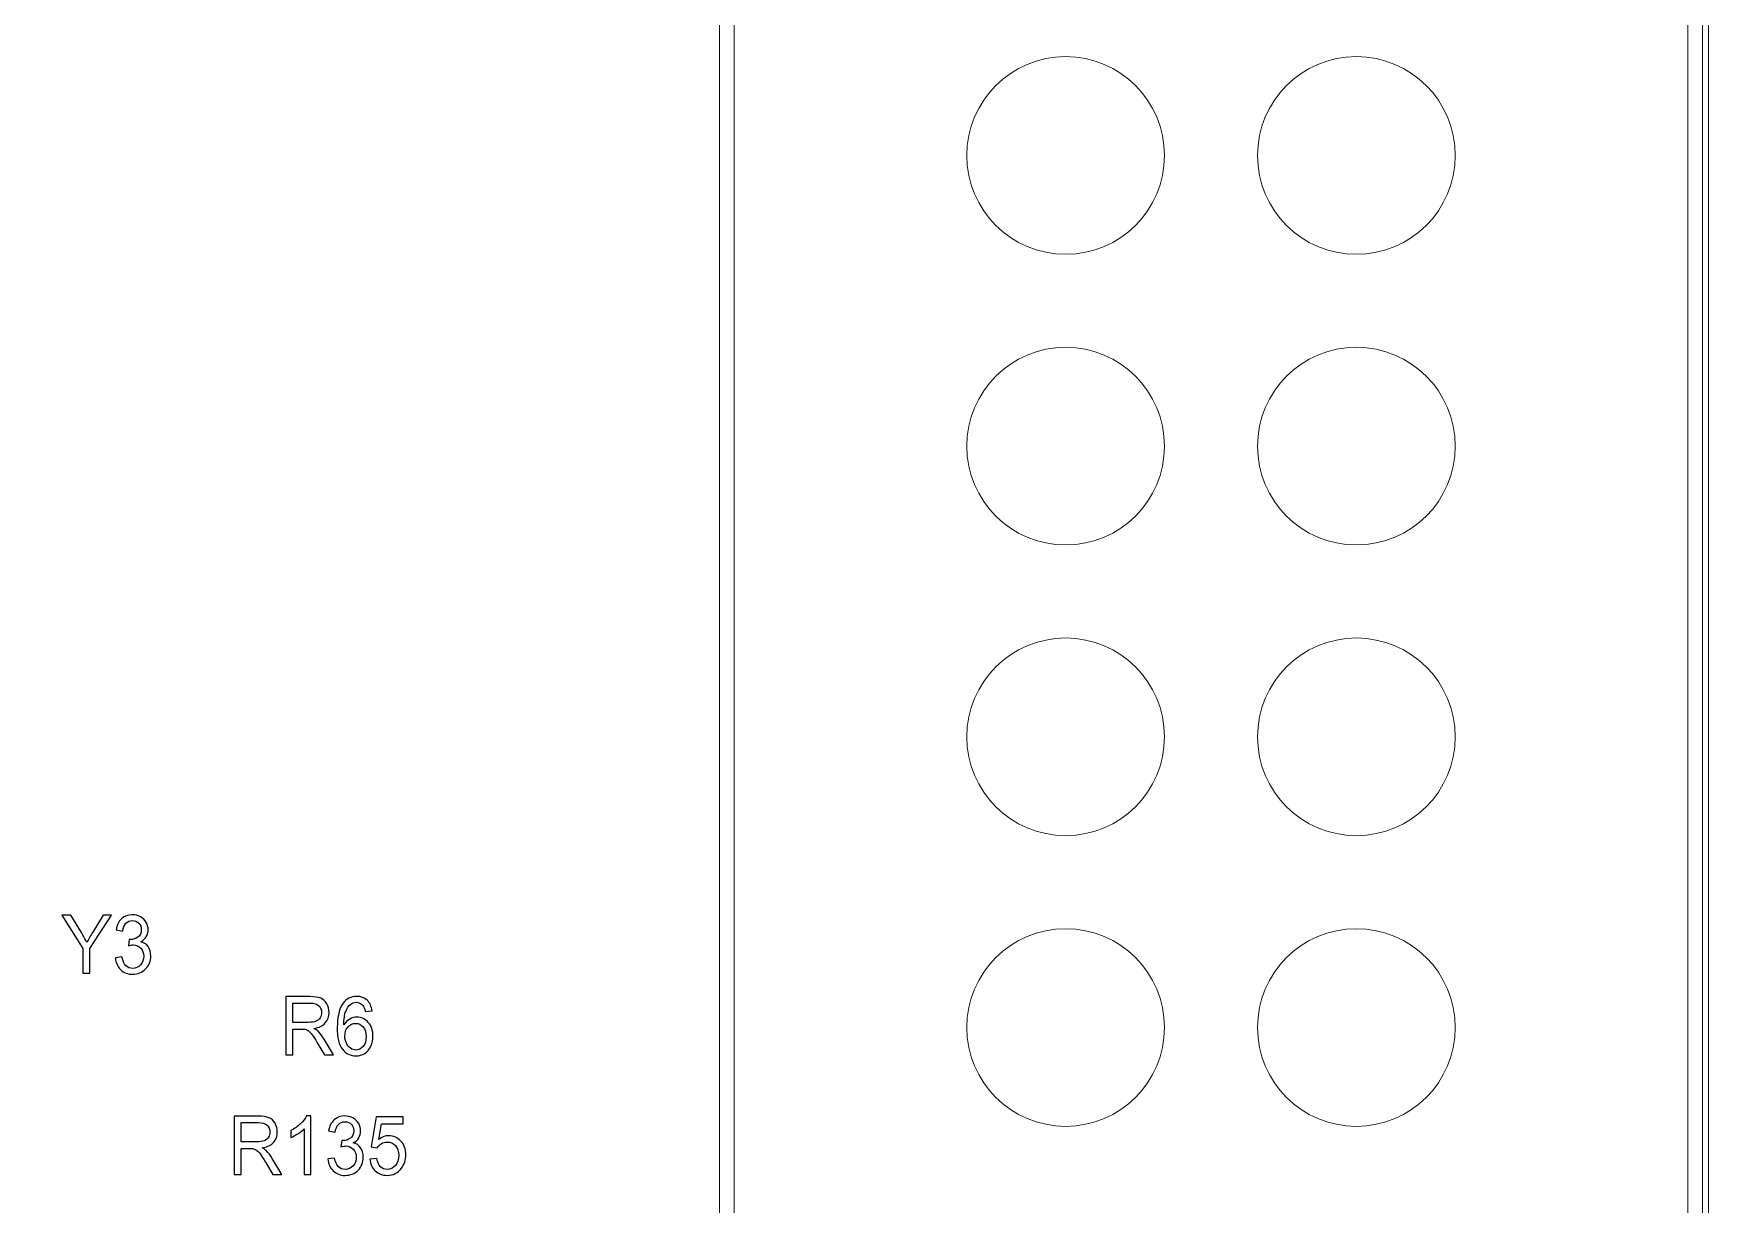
# Model space of a CAD drawing. Header units: millimetres. Extents: x -86 to 67, y -55 to 52.
# Drawn here: x 52.21 to 66.84, y -23.28 to -13.05 of the extents above; entities that cross this region are included whole.
import ezdxf

# ---------------------------------------------------------------- set-up
doc = ezdxf.new("R2010")
doc.units = ezdxf.units.MM
doc.header["$MEASUREMENT"] = 0
for name, color, linetype in [('BG_OUTLINE', 7, 'Continuous'), ('PG_SILKSCREEN_TOP', 7, 'Continuous'), ('PIN_TOP', 7, 'Continuous'), ('RD_SILKSCREEN_TOP', 7, 'Continuous')]:
    doc.layers.add(name, color=color, linetype=linetype)

msp = doc.modelspace()

# ---------------------------------------------------------------- linework, layer by layer
at = {"layer": 'BG_OUTLINE', "color": 3, "lineweight": 9}
msp.add_open_spline([(-60.0926, 34.7331), (-60.0926, 34.7331), (63.7724, 34.7331), (63.7724, 34.7331), (63.7724, 34.7331), (64.585, 34.7336), (65.3646, 34.4113), (65.9396, 33.837), (65.9396, 33.837), (66.5146, 33.2627), (66.8379, 32.4797), (66.8384, 31.667), (66.8384, 31.667), (66.8384, 31.667), (66.8412, -52.28), (66.8412, -52.28), (66.8412, -52.28), (66.8412, -52.28), (66.8384, -52.1933), (66.8384, -52.1933), (66.8384, -52.1933), (66.8389, -53.006), (66.5166, -53.7856), (65.9424, -54.3606), (65.9424, -54.3606), (65.3681, -54.9356), (64.585, -55.2589), (63.7724, -55.2594), (63.7724, -55.2594), (63.7724, -55.2594), (-60.1869, -55.2594), (-60.1869, -55.2594), (-60.1869, -55.2594), (-60.1869, -55.2594), (-60.0853, -55.2518), (-60.0853, -55.2518), (-60.0853, -55.2518), (-60.8979, -55.2523), (-61.6775, -54.9299), (-62.2525, -54.3557), (-62.2525, -54.3557), (-62.8275, -53.7814), (-63.1508, -52.9984), (-63.1513, -52.1857), (-63.1513, -52.1857), (-63.1513, -52.1857), (-63.1587, 31.667), (-63.1587, 31.667), (-63.1587, 31.667), (-63.1592, 32.4797), (-62.8369, 33.2593), (-62.2626, 33.8343), (-62.2626, 33.8343), (-61.6883, 34.4093), (-60.9053, 34.7326), (-60.0926, 34.7331)], degree=3, knots=[0, 0, 0, 0, 0.0714286, 0.0714286, 0.0714286, 0.0714286, 0.1428571, 0.1428571, 0.1428571, 0.1428571, 0.2142857, 0.2142857, 0.2142857, 0.2142857, 0.2857143, 0.2857143, 0.2857143, 0.2857143, 0.3571429, 0.3571429, 0.3571429, 0.3571429, 0.4285714, 0.4285714, 0.4285714, 0.4285714, 0.5, 0.5, 0.5, 0.5, 0.5714286, 0.5714286, 0.5714286, 0.5714286, 0.6428571, 0.6428571, 0.6428571, 0.6428571, 0.7142857, 0.7142857, 0.7142857, 0.7142857, 0.7857143, 0.7857143, 0.7857143, 0.7857143, 0.8571429, 0.8571429, 0.8571429, 0.8571429, 0.9285714, 0.9285714, 0.9285714, 0.9285714, 1, 1, 1, 1], dxfattribs=at)
at = {"layer": 'PG_SILKSCREEN_TOP', "color": 6, "lineweight": 9}
for points in [[(66.6616, 18.9985), (66.6616, 18.9985), (66.7886, 18.9985), (66.7886, 18.9985), (66.7886, 18.9985), (66.7886, 18.9985), (66.7886, -39.6013), (66.7886, -39.6013), (66.7886, -39.6013), (66.7886, -39.6013), (66.6616, -39.6013), (66.6616, -39.6013), (66.6616, -39.6013), (66.6616, -39.6013), (66.6616, 18.9985), (66.6616, 18.9985)], [(58.3284, -39.6013), (58.3284, -39.6013), (58.2014, -39.6013), (58.2014, -39.6013), (58.2014, -39.6013), (58.2014, -39.6013), (58.2014, -12.6013), (58.2014, -12.6013), (58.2014, -12.6013), (58.2014, -12.6013), (58.3284, -12.6013), (58.3284, -12.6013), (58.3284, -12.6013), (58.3284, -12.6013), (58.3284, -39.6013), (58.3284, -39.6013)]]:
    msp.add_open_spline(points, degree=3, knots=[0, 0, 0, 0, 0.25, 0.25, 0.25, 0.25, 0.5, 0.5, 0.5, 0.5, 0.75, 0.75, 0.75, 0.75, 1, 1, 1, 1], dxfattribs=at)
at = {"layer": 'PIN_TOP', "lineweight": 9}
for points in [[(62.0886, -14.1114), (62.0886, -13.6344), (61.702, -13.2478), (61.225, -13.2478), (61.225, -13.2478), (60.7481, -13.2478), (60.3614, -13.6344), (60.3614, -14.1114), (60.3614, -14.1114), (60.3614, -14.5883), (60.7481, -14.975), (61.225, -14.975), (61.225, -14.975), (61.702, -14.975), (62.0886, -14.5883), (62.0886, -14.1114)], [(64.6286, -14.1114), (64.6286, -13.6344), (64.242, -13.2478), (63.765, -13.2478), (63.765, -13.2478), (63.2881, -13.2478), (62.9014, -13.6344), (62.9014, -14.1114), (62.9014, -14.1114), (62.9014, -14.5883), (63.2881, -14.975), (63.765, -14.975), (63.765, -14.975), (64.242, -14.975), (64.6286, -14.5883), (64.6286, -14.1114)], [(62.0886, -16.6514), (62.0886, -16.1744), (61.702, -15.7878), (61.225, -15.7878), (61.225, -15.7878), (60.7481, -15.7878), (60.3614, -16.1744), (60.3614, -16.6514), (60.3614, -16.6514), (60.3614, -17.1283), (60.7481, -17.515), (61.225, -17.515), (61.225, -17.515), (61.702, -17.515), (62.0886, -17.1283), (62.0886, -16.6514)], [(64.6286, -16.6514), (64.6286, -16.1744), (64.242, -15.7878), (63.765, -15.7878), (63.765, -15.7878), (63.2881, -15.7878), (62.9014, -16.1744), (62.9014, -16.6514), (62.9014, -16.6514), (62.9014, -17.1283), (63.2881, -17.515), (63.765, -17.515), (63.765, -17.515), (64.242, -17.515), (64.6286, -17.1283), (64.6286, -16.6514)], [(62.0886, -19.1914), (62.0886, -18.7144), (61.702, -18.3278), (61.225, -18.3278), (61.225, -18.3278), (60.7481, -18.3278), (60.3614, -18.7144), (60.3614, -19.1914), (60.3614, -19.1914), (60.3614, -19.6683), (60.7481, -20.055), (61.225, -20.055), (61.225, -20.055), (61.702, -20.055), (62.0886, -19.6683), (62.0886, -19.1914)], [(64.6286, -19.1914), (64.6286, -18.7144), (64.242, -18.3278), (63.765, -18.3278), (63.765, -18.3278), (63.2881, -18.3278), (62.9014, -18.7144), (62.9014, -19.1914), (62.9014, -19.1914), (62.9014, -19.6683), (63.2881, -20.055), (63.765, -20.055), (63.765, -20.055), (64.242, -20.055), (64.6286, -19.6683), (64.6286, -19.1914)], [(62.0886, -21.7314), (62.0886, -21.2544), (61.702, -20.8678), (61.225, -20.8678), (61.225, -20.8678), (60.7481, -20.8678), (60.3614, -21.2544), (60.3614, -21.7314), (60.3614, -21.7314), (60.3614, -22.2083), (60.7481, -22.595), (61.225, -22.595), (61.225, -22.595), (61.702, -22.595), (62.0886, -22.2083), (62.0886, -21.7314)], [(64.6286, -21.7314), (64.6286, -21.2544), (64.242, -20.8678), (63.765, -20.8678), (63.765, -20.8678), (63.2881, -20.8678), (62.9014, -21.2544), (62.9014, -21.7314), (62.9014, -21.7314), (62.9014, -22.2083), (63.2881, -22.595), (63.765, -22.595), (63.765, -22.595), (64.242, -22.595), (64.6286, -22.2083), (64.6286, -21.7314)]]:
    msp.add_open_spline(points, degree=3, knots=[0, 0, 0, 0, 0.25, 0.25, 0.25, 0.25, 0.5, 0.5, 0.5, 0.5, 0.75, 0.75, 0.75, 0.75, 1, 1, 1, 1], dxfattribs=at)
at = {"layer": 'RD_SILKSCREEN_TOP', "color": 8}
for points, knots in [([(52.6386, -21.2574), (52.6386, -21.2574), (52.6386, -21.0418), (52.6386, -21.0418), (52.6386, -21.0418), (52.6386, -21.0418), (52.4564, -20.7483), (52.4564, -20.7483), (52.4564, -20.7483), (52.4564, -20.7483), (52.5325, -20.7483), (52.5325, -20.7483), (52.5325, -20.7483), (52.5325, -20.7483), (52.6257, -20.9018), (52.6257, -20.9018), (52.6257, -20.9018), (52.6429, -20.9305), (52.6589, -20.9592), (52.6737, -20.988), (52.6737, -20.988), (52.6879, -20.9613), (52.7051, -20.9313), (52.7254, -20.898), (52.7254, -20.898), (52.7254, -20.898), (52.8169, -20.7483), (52.8169, -20.7483), (52.8169, -20.7483), (52.8169, -20.7483), (52.8898, -20.7483), (52.8898, -20.7483), (52.8898, -20.7483), (52.8898, -20.7483), (52.7011, -21.0418), (52.7011, -21.0418), (52.7011, -21.0418), (52.7011, -21.0418), (52.7011, -21.2574), (52.7011, -21.2574), (52.7011, -21.2574), (52.7011, -21.2574), (52.6386, -21.2574), (52.6386, -21.2574)], [0, 0, 0, 0, 0.0909091, 0.0909091, 0.0909091, 0.0909091, 0.1818182, 0.1818182, 0.1818182, 0.1818182, 0.2727273, 0.2727273, 0.2727273, 0.2727273, 0.3636364, 0.3636364, 0.3636364, 0.3636364, 0.4545455, 0.4545455, 0.4545455, 0.4545455, 0.5454545, 0.5454545, 0.5454545, 0.5454545, 0.6363636, 0.6363636, 0.6363636, 0.6363636, 0.7272727, 0.7272727, 0.7272727, 0.7272727, 0.8181818, 0.8181818, 0.8181818, 0.8181818, 0.9090909, 0.9090909, 0.9090909, 0.9090909, 1, 1, 1, 1]), ([(52.9228, -21.123), (52.9228, -21.123), (52.9807, -21.1147), (52.9807, -21.1147), (52.9807, -21.1147), (52.9875, -21.1501), (52.9988, -21.1756), (53.0148, -21.1913), (53.0148, -21.1913), (53.0308, -21.2069), (53.0503, -21.2147), (53.0733, -21.2147), (53.0733, -21.2147), (53.1006, -21.2147), (53.1237, -21.2045), (53.1426, -21.1841), (53.1426, -21.1841), (53.1612, -21.1638), (53.1707, -21.1385), (53.1707, -21.1084), (53.1707, -21.1084), (53.1707, -21.0797), (53.1621, -21.056), (53.1446, -21.0374), (53.1446, -21.0374), (53.1271, -21.0188), (53.105, -21.0094), (53.0781, -21.0094), (53.0781, -21.0094), (53.0672, -21.0094), (53.0535, -21.0118), (53.0372, -21.0164), (53.0372, -21.0164), (53.0372, -21.0164), (53.0437, -20.9615), (53.0437, -20.9615), (53.0437, -20.9615), (53.0476, -20.962), (53.0506, -20.9623), (53.053, -20.9623), (53.053, -20.9623), (53.0777, -20.9623), (53.0999, -20.9553), (53.1197, -20.9414), (53.1197, -20.9414), (53.1396, -20.9275), (53.1494, -20.9061), (53.1494, -20.8771), (53.1494, -20.8771), (53.1494, -20.8543), (53.1422, -20.8352), (53.1278, -20.8202), (53.1278, -20.8202), (53.1134, -20.8052), (53.0947, -20.7976), (53.072, -20.7976), (53.072, -20.7976), (53.0494, -20.7976), (53.0306, -20.8053), (53.0156, -20.8205), (53.0156, -20.8205), (53.0006, -20.8358), (52.9908, -20.8588), (52.9866, -20.8894), (52.9866, -20.8894), (52.9866, -20.8894), (52.9286, -20.8782), (52.9286, -20.8782), (52.9286, -20.8782), (52.9356, -20.8363), (52.9518, -20.8038), (52.9769, -20.7808), (52.9769, -20.7808), (53.0021, -20.7578), (53.0334, -20.7462), (53.0708, -20.7462), (53.0708, -20.7462), (53.0965, -20.7462), (53.1203, -20.7522), (53.142, -20.7641), (53.142, -20.7641), (53.1636, -20.776), (53.1803, -20.7923), (53.1919, -20.8129), (53.1919, -20.8129), (53.2033, -20.8335), (53.2091, -20.8553), (53.2091, -20.8786), (53.2091, -20.8786), (53.2091, -20.9005), (53.2037, -20.9205), (53.1926, -20.9387), (53.1926, -20.9387), (53.1816, -20.9567), (53.1654, -20.971), (53.1439, -20.9817), (53.1439, -20.9817), (53.1719, -20.9886), (53.1936, -21.003), (53.2091, -21.025), (53.2091, -21.025), (53.2245, -21.0468), (53.2323, -21.0741), (53.2323, -21.107), (53.2323, -21.107), (53.2323, -21.1514), (53.2173, -21.1891), (53.1871, -21.2201), (53.1871, -21.2201), (53.157, -21.251), (53.119, -21.2664), (53.073, -21.2664), (53.073, -21.2664), (53.0315, -21.2664), (52.997, -21.2531), (52.9697, -21.2265), (52.9697, -21.2265), (52.9423, -21.1999), (52.9266, -21.1654), (52.9228, -21.123)], [0, 0, 0, 0, 0.0333333, 0.0333333, 0.0333333, 0.0333333, 0.0666667, 0.0666667, 0.0666667, 0.0666667, 0.1, 0.1, 0.1, 0.1, 0.1333333, 0.1333333, 0.1333333, 0.1333333, 0.1666667, 0.1666667, 0.1666667, 0.1666667, 0.2, 0.2, 0.2, 0.2, 0.2333333, 0.2333333, 0.2333333, 0.2333333, 0.2666667, 0.2666667, 0.2666667, 0.2666667, 0.3, 0.3, 0.3, 0.3, 0.3333333, 0.3333333, 0.3333333, 0.3333333, 0.3666667, 0.3666667, 0.3666667, 0.3666667, 0.4, 0.4, 0.4, 0.4, 0.4333333, 0.4333333, 0.4333333, 0.4333333, 0.4666667, 0.4666667, 0.4666667, 0.4666667, 0.5, 0.5, 0.5, 0.5, 0.5333333, 0.5333333, 0.5333333, 0.5333333, 0.5666667, 0.5666667, 0.5666667, 0.5666667, 0.6, 0.6, 0.6, 0.6, 0.6333333, 0.6333333, 0.6333333, 0.6333333, 0.6666667, 0.6666667, 0.6666667, 0.6666667, 0.7, 0.7, 0.7, 0.7, 0.7333333, 0.7333333, 0.7333333, 0.7333333, 0.7666667, 0.7666667, 0.7666667, 0.7666667, 0.8, 0.8, 0.8, 0.8, 0.8333333, 0.8333333, 0.8333333, 0.8333333, 0.8666667, 0.8666667, 0.8666667, 0.8666667, 0.9, 0.9, 0.9, 0.9, 0.9333333, 0.9333333, 0.9333333, 0.9333333, 0.9666667, 0.9666667, 0.9666667, 0.9666667, 1, 1, 1, 1]), ([(54.4114, -21.9709), (54.4114, -21.9709), (54.4114, -21.4618), (54.4114, -21.4618), (54.4114, -21.4618), (54.4114, -21.4618), (54.621, -21.4618), (54.621, -21.4618), (54.621, -21.4618), (54.6631, -21.4618), (54.6952, -21.4664), (54.7171, -21.4755), (54.7171, -21.4755), (54.739, -21.4847), (54.7565, -21.5008), (54.7697, -21.5239), (54.7697, -21.5239), (54.7828, -21.5471), (54.7893, -21.5727), (54.7893, -21.6007), (54.7893, -21.6007), (54.7893, -21.6369), (54.7786, -21.6672), (54.7567, -21.692), (54.7567, -21.692), (54.735, -21.7168), (54.7015, -21.7325), (54.6561, -21.7393), (54.6561, -21.7393), (54.6727, -21.7478), (54.6853, -21.7562), (54.6939, -21.7647), (54.6939, -21.7647), (54.7122, -21.7827), (54.7294, -21.8053), (54.7459, -21.8323), (54.7459, -21.8323), (54.7459, -21.8323), (54.8281, -21.9709), (54.8281, -21.9709), (54.8281, -21.9709), (54.8281, -21.9709), (54.7493, -21.9709), (54.7493, -21.9709), (54.7493, -21.9709), (54.7493, -21.9709), (54.6868, -21.8649), (54.6868, -21.8649), (54.6868, -21.8649), (54.6685, -21.8345), (54.6535, -21.811), (54.6416, -21.7949), (54.6416, -21.7949), (54.6298, -21.7786), (54.6192, -21.7673), (54.6099, -21.7609), (54.6099, -21.7609), (54.6006, -21.7543), (54.5911, -21.7498), (54.5814, -21.7472), (54.5814, -21.7472), (54.5743, -21.7457), (54.5627, -21.7449), (54.5465, -21.7449), (54.5465, -21.7449), (54.5465, -21.7449), (54.474, -21.7449), (54.474, -21.7449), (54.474, -21.7449), (54.474, -21.7449), (54.474, -21.9709), (54.474, -21.9709), (54.474, -21.9709), (54.474, -21.9709), (54.4114, -21.9709), (54.4114, -21.9709)], [0, 0, 0, 0, 0.0526316, 0.0526316, 0.0526316, 0.0526316, 0.1052632, 0.1052632, 0.1052632, 0.1052632, 0.1578947, 0.1578947, 0.1578947, 0.1578947, 0.2105263, 0.2105263, 0.2105263, 0.2105263, 0.2631579, 0.2631579, 0.2631579, 0.2631579, 0.3157895, 0.3157895, 0.3157895, 0.3157895, 0.3684211, 0.3684211, 0.3684211, 0.3684211, 0.4210526, 0.4210526, 0.4210526, 0.4210526, 0.4736842, 0.4736842, 0.4736842, 0.4736842, 0.5263158, 0.5263158, 0.5263158, 0.5263158, 0.5789474, 0.5789474, 0.5789474, 0.5789474, 0.6315789, 0.6315789, 0.6315789, 0.6315789, 0.6842105, 0.6842105, 0.6842105, 0.6842105, 0.7368421, 0.7368421, 0.7368421, 0.7368421, 0.7894737, 0.7894737, 0.7894737, 0.7894737, 0.8421053, 0.8421053, 0.8421053, 0.8421053, 0.8947368, 0.8947368, 0.8947368, 0.8947368, 0.9473684, 0.9473684, 0.9473684, 0.9473684, 1, 1, 1, 1]), ([(55.1649, -21.5865), (55.1649, -21.5865), (55.1073, -21.5914), (55.1073, -21.5914), (55.1073, -21.5914), (55.1021, -21.5668), (55.0948, -21.5489), (55.0853, -21.5379), (55.0853, -21.5379), (55.0697, -21.52), (55.0502, -21.5111), (55.0272, -21.5111), (55.0272, -21.5111), (55.0087, -21.5111), (54.9926, -21.5167), (54.9786, -21.5278), (54.9786, -21.5278), (54.9604, -21.5422), (54.9459, -21.5631), (54.9354, -21.5906), (54.9354, -21.5906), (54.9249, -21.6181), (54.9194, -21.6574), (54.9189, -21.7083), (54.9189, -21.7083), (54.933, -21.6855), (54.95, -21.6684), (54.9702, -21.6573), (54.9702, -21.6573), (54.9904, -21.6462), (55.0116, -21.6407), (55.0337, -21.6407), (55.0337, -21.6407), (55.0725, -21.6407), (55.1054, -21.656), (55.1326, -21.6867), (55.1326, -21.6867), (55.1598, -21.7174), (55.1734, -21.7569), (55.1734, -21.8055), (55.1734, -21.8055), (55.1734, -21.8376), (55.167, -21.8672), (55.1542, -21.8947), (55.1542, -21.8947), (55.1414, -21.9221), (55.1238, -21.9432), (55.1014, -21.9577), (55.1014, -21.9577), (55.0791, -21.9723), (55.0538, -21.9796), (55.0254, -21.9796), (55.0254, -21.9796), (54.977, -21.9796), (54.9375, -21.9605), (54.9071, -21.9221), (54.9071, -21.9221), (54.8764, -21.8838), (54.8613, -21.8206), (54.8613, -21.7326), (54.8613, -21.7326), (54.8613, -21.6343), (54.8781, -21.5628), (54.9119, -21.5181), (54.9119, -21.5181), (54.9413, -21.4792), (54.9809, -21.4597), (55.0308, -21.4597), (55.0308, -21.4597), (55.068, -21.4597), (55.0984, -21.4709), (55.1222, -21.4934), (55.1222, -21.4934), (55.146, -21.5159), (55.1602, -21.5469), (55.1649, -21.5865)], [0, 0, 0, 0, 0.0526316, 0.0526316, 0.0526316, 0.0526316, 0.1052632, 0.1052632, 0.1052632, 0.1052632, 0.1578947, 0.1578947, 0.1578947, 0.1578947, 0.2105263, 0.2105263, 0.2105263, 0.2105263, 0.2631579, 0.2631579, 0.2631579, 0.2631579, 0.3157895, 0.3157895, 0.3157895, 0.3157895, 0.3684211, 0.3684211, 0.3684211, 0.3684211, 0.4210526, 0.4210526, 0.4210526, 0.4210526, 0.4736842, 0.4736842, 0.4736842, 0.4736842, 0.5263158, 0.5263158, 0.5263158, 0.5263158, 0.5789474, 0.5789474, 0.5789474, 0.5789474, 0.6315789, 0.6315789, 0.6315789, 0.6315789, 0.6842105, 0.6842105, 0.6842105, 0.6842105, 0.7368421, 0.7368421, 0.7368421, 0.7368421, 0.7894737, 0.7894737, 0.7894737, 0.7894737, 0.8421053, 0.8421053, 0.8421053, 0.8421053, 0.8947368, 0.8947368, 0.8947368, 0.8947368, 0.9473684, 0.9473684, 0.9473684, 0.9473684, 1, 1, 1, 1]), ([(54.474, -21.6865), (54.474, -21.6865), (54.6084, -21.6865), (54.6084, -21.6865), (54.6084, -21.6865), (54.637, -21.6865), (54.6594, -21.6833), (54.6755, -21.6769), (54.6755, -21.6769), (54.6916, -21.6705), (54.7039, -21.6603), (54.7123, -21.6464), (54.7123, -21.6464), (54.7206, -21.6324), (54.7248, -21.6172), (54.7248, -21.6007), (54.7248, -21.6007), (54.7248, -21.5767), (54.7168, -21.5569), (54.7005, -21.5413), (54.7005, -21.5413), (54.6843, -21.5258), (54.6587, -21.5181), (54.6236, -21.5181), (54.6236, -21.5181), (54.6236, -21.5181), (54.474, -21.5181), (54.474, -21.5181), (54.474, -21.5181), (54.474, -21.5181), (54.474, -21.6865), (54.474, -21.6865)], [0, 0, 0, 0, 0.125, 0.125, 0.125, 0.125, 0.25, 0.25, 0.25, 0.25, 0.375, 0.375, 0.375, 0.375, 0.5, 0.5, 0.5, 0.5, 0.625, 0.625, 0.625, 0.625, 0.75, 0.75, 0.75, 0.75, 0.875, 0.875, 0.875, 0.875, 1, 1, 1, 1]), ([(54.928, -21.8059), (54.928, -21.8275), (54.9322, -21.8481), (54.9408, -21.8678), (54.9408, -21.8678), (54.9492, -21.8875), (54.9611, -21.9024), (54.9763, -21.9127), (54.9763, -21.9127), (54.9916, -21.923), (55.0076, -21.9282), (55.0244, -21.9282), (55.0244, -21.9282), (55.0489, -21.9282), (55.0699, -21.9176), (55.0876, -21.8962), (55.0876, -21.8962), (55.1052, -21.8749), (55.1139, -21.846), (55.1139, -21.8095), (55.1139, -21.8095), (55.1139, -21.7743), (55.1053, -21.7465), (55.0879, -21.7262), (55.0879, -21.7262), (55.0705, -21.706), (55.0486, -21.6959), (55.0222, -21.6959), (55.0222, -21.6959), (54.9959, -21.6959), (54.9736, -21.706), (54.9553, -21.7262), (54.9553, -21.7262), (54.9371, -21.7465), (54.928, -21.7731), (54.928, -21.8059)], [0, 0, 0, 0, 0.1111111, 0.1111111, 0.1111111, 0.1111111, 0.2222222, 0.2222222, 0.2222222, 0.2222222, 0.3333333, 0.3333333, 0.3333333, 0.3333333, 0.4444444, 0.4444444, 0.4444444, 0.4444444, 0.5555556, 0.5555556, 0.5555556, 0.5555556, 0.6666667, 0.6666667, 0.6666667, 0.6666667, 0.7777778, 0.7777778, 0.7777778, 0.7777778, 0.8888889, 0.8888889, 0.8888889, 0.8888889, 1, 1, 1, 1]), ([(53.9593, -23.0148), (53.9593, -23.0148), (53.9593, -22.5057), (53.9593, -22.5057), (53.9593, -22.5057), (53.9593, -22.5057), (54.1689, -22.5057), (54.1689, -22.5057), (54.1689, -22.5057), (54.211, -22.5057), (54.2431, -22.5103), (54.265, -22.5194), (54.265, -22.5194), (54.2869, -22.5286), (54.3044, -22.5447), (54.3176, -22.5678), (54.3176, -22.5678), (54.3307, -22.591), (54.3372, -22.6166), (54.3372, -22.6446), (54.3372, -22.6446), (54.3372, -22.6808), (54.3265, -22.7111), (54.3046, -22.7359), (54.3046, -22.7359), (54.2829, -22.7607), (54.2494, -22.7764), (54.204, -22.7832), (54.204, -22.7832), (54.2206, -22.7917), (54.2332, -22.8001), (54.2418, -22.8086), (54.2418, -22.8086), (54.2601, -22.8266), (54.2773, -22.8492), (54.2938, -22.8762), (54.2938, -22.8762), (54.2938, -22.8762), (54.376, -23.0148), (54.376, -23.0148), (54.376, -23.0148), (54.376, -23.0148), (54.2972, -23.0148), (54.2972, -23.0148), (54.2972, -23.0148), (54.2972, -23.0148), (54.2347, -22.9088), (54.2347, -22.9088), (54.2347, -22.9088), (54.2164, -22.8784), (54.2014, -22.8549), (54.1895, -22.8388), (54.1895, -22.8388), (54.1777, -22.8225), (54.1671, -22.8112), (54.1578, -22.8048), (54.1578, -22.8048), (54.1485, -22.7982), (54.139, -22.7937), (54.1293, -22.7911), (54.1293, -22.7911), (54.1222, -22.7896), (54.1106, -22.7888), (54.0944, -22.7888), (54.0944, -22.7888), (54.0944, -22.7888), (54.0219, -22.7888), (54.0219, -22.7888), (54.0219, -22.7888), (54.0219, -22.7888), (54.0219, -23.0148), (54.0219, -23.0148), (54.0219, -23.0148), (54.0219, -23.0148), (53.9593, -23.0148), (53.9593, -23.0148)], [0, 0, 0, 0, 0.0526316, 0.0526316, 0.0526316, 0.0526316, 0.1052632, 0.1052632, 0.1052632, 0.1052632, 0.1578947, 0.1578947, 0.1578947, 0.1578947, 0.2105263, 0.2105263, 0.2105263, 0.2105263, 0.2631579, 0.2631579, 0.2631579, 0.2631579, 0.3157895, 0.3157895, 0.3157895, 0.3157895, 0.3684211, 0.3684211, 0.3684211, 0.3684211, 0.4210526, 0.4210526, 0.4210526, 0.4210526, 0.4736842, 0.4736842, 0.4736842, 0.4736842, 0.5263158, 0.5263158, 0.5263158, 0.5263158, 0.5789474, 0.5789474, 0.5789474, 0.5789474, 0.6315789, 0.6315789, 0.6315789, 0.6315789, 0.6842105, 0.6842105, 0.6842105, 0.6842105, 0.7368421, 0.7368421, 0.7368421, 0.7368421, 0.7894737, 0.7894737, 0.7894737, 0.7894737, 0.8421053, 0.8421053, 0.8421053, 0.8421053, 0.8947368, 0.8947368, 0.8947368, 0.8947368, 0.9473684, 0.9473684, 0.9473684, 0.9473684, 1, 1, 1, 1]), ([(54.6303, -23.0148), (54.6303, -23.0148), (54.5723, -23.0148), (54.5723, -23.0148), (54.5723, -23.0148), (54.5723, -23.0148), (54.5723, -22.6165), (54.5723, -22.6165), (54.5723, -22.6165), (54.5583, -22.6309), (54.54, -22.6452), (54.5174, -22.6596), (54.5174, -22.6596), (54.4946, -22.6739), (54.4742, -22.6847), (54.4562, -22.6918), (54.4562, -22.6918), (54.4562, -22.6918), (54.4562, -22.6315), (54.4562, -22.6315), (54.4562, -22.6315), (54.4887, -22.615), (54.5171, -22.5951), (54.5413, -22.5717), (54.5413, -22.5717), (54.5656, -22.5483), (54.5828, -22.5256), (54.5929, -22.5036), (54.5929, -22.5036), (54.5929, -22.5036), (54.6303, -22.5036), (54.6303, -22.5036), (54.6303, -22.5036), (54.6303, -22.5036), (54.6303, -23.0148), (54.6303, -23.0148)], [0, 0, 0, 0, 0.1111111, 0.1111111, 0.1111111, 0.1111111, 0.2222222, 0.2222222, 0.2222222, 0.2222222, 0.3333333, 0.3333333, 0.3333333, 0.3333333, 0.4444444, 0.4444444, 0.4444444, 0.4444444, 0.5555556, 0.5555556, 0.5555556, 0.5555556, 0.6666667, 0.6666667, 0.6666667, 0.6666667, 0.7777778, 0.7777778, 0.7777778, 0.7777778, 0.8888889, 0.8888889, 0.8888889, 0.8888889, 1, 1, 1, 1]), ([(54.7794, -22.8804), (54.7794, -22.8804), (54.8373, -22.8721), (54.8373, -22.8721), (54.8373, -22.8721), (54.8441, -22.9075), (54.8554, -22.933), (54.8714, -22.9487), (54.8714, -22.9487), (54.8874, -22.9643), (54.9069, -22.9721), (54.9299, -22.9721), (54.9299, -22.9721), (54.9572, -22.9721), (54.9803, -22.9619), (54.9992, -22.9415), (54.9992, -22.9415), (55.0178, -22.9212), (55.0273, -22.8959), (55.0273, -22.8658), (55.0273, -22.8658), (55.0273, -22.8371), (55.0187, -22.8134), (55.0012, -22.7948), (55.0012, -22.7948), (54.9837, -22.7762), (54.9616, -22.7668), (54.9347, -22.7668), (54.9347, -22.7668), (54.9238, -22.7668), (54.9101, -22.7692), (54.8938, -22.7738), (54.8938, -22.7738), (54.8938, -22.7738), (54.9003, -22.7189), (54.9003, -22.7189), (54.9003, -22.7189), (54.9042, -22.7194), (54.9072, -22.7197), (54.9096, -22.7197), (54.9096, -22.7197), (54.9343, -22.7197), (54.9565, -22.7127), (54.9763, -22.6988), (54.9763, -22.6988), (54.9962, -22.6849), (55.006, -22.6635), (55.006, -22.6345), (55.006, -22.6345), (55.006, -22.6117), (54.9988, -22.5926), (54.9844, -22.5776), (54.9844, -22.5776), (54.97, -22.5626), (54.9513, -22.555), (54.9286, -22.555), (54.9286, -22.555), (54.906, -22.555), (54.8872, -22.5627), (54.8722, -22.5779), (54.8722, -22.5779), (54.8572, -22.5932), (54.8474, -22.6162), (54.8432, -22.6468), (54.8432, -22.6468), (54.8432, -22.6468), (54.7852, -22.6356), (54.7852, -22.6356), (54.7852, -22.6356), (54.7922, -22.5937), (54.8084, -22.5612), (54.8335, -22.5382), (54.8335, -22.5382), (54.8587, -22.5152), (54.89, -22.5036), (54.9274, -22.5036), (54.9274, -22.5036), (54.9531, -22.5036), (54.9769, -22.5096), (54.9986, -22.5215), (54.9986, -22.5215), (55.0202, -22.5334), (55.0369, -22.5497), (55.0485, -22.5703), (55.0485, -22.5703), (55.0599, -22.5909), (55.0657, -22.6127), (55.0657, -22.636), (55.0657, -22.636), (55.0657, -22.6579), (55.0603, -22.6779), (55.0492, -22.6961), (55.0492, -22.6961), (55.0382, -22.7141), (55.022, -22.7284), (55.0005, -22.7391), (55.0005, -22.7391), (55.0285, -22.746), (55.0502, -22.7604), (55.0657, -22.7824), (55.0657, -22.7824), (55.0811, -22.8042), (55.0889, -22.8315), (55.0889, -22.8644), (55.0889, -22.8644), (55.0889, -22.9088), (55.0739, -22.9465), (55.0437, -22.9775), (55.0437, -22.9775), (55.0136, -23.0084), (54.9756, -23.0238), (54.9296, -23.0238), (54.9296, -23.0238), (54.8881, -23.0238), (54.8536, -23.0105), (54.8263, -22.9839), (54.8263, -22.9839), (54.7989, -22.9573), (54.7832, -22.9228), (54.7794, -22.8804)], [0, 0, 0, 0, 0.0333333, 0.0333333, 0.0333333, 0.0333333, 0.0666667, 0.0666667, 0.0666667, 0.0666667, 0.1, 0.1, 0.1, 0.1, 0.1333333, 0.1333333, 0.1333333, 0.1333333, 0.1666667, 0.1666667, 0.1666667, 0.1666667, 0.2, 0.2, 0.2, 0.2, 0.2333333, 0.2333333, 0.2333333, 0.2333333, 0.2666667, 0.2666667, 0.2666667, 0.2666667, 0.3, 0.3, 0.3, 0.3, 0.3333333, 0.3333333, 0.3333333, 0.3333333, 0.3666667, 0.3666667, 0.3666667, 0.3666667, 0.4, 0.4, 0.4, 0.4, 0.4333333, 0.4333333, 0.4333333, 0.4333333, 0.4666667, 0.4666667, 0.4666667, 0.4666667, 0.5, 0.5, 0.5, 0.5, 0.5333333, 0.5333333, 0.5333333, 0.5333333, 0.5666667, 0.5666667, 0.5666667, 0.5666667, 0.6, 0.6, 0.6, 0.6, 0.6333333, 0.6333333, 0.6333333, 0.6333333, 0.6666667, 0.6666667, 0.6666667, 0.6666667, 0.7, 0.7, 0.7, 0.7, 0.7333333, 0.7333333, 0.7333333, 0.7333333, 0.7666667, 0.7666667, 0.7666667, 0.7666667, 0.8, 0.8, 0.8, 0.8, 0.8333333, 0.8333333, 0.8333333, 0.8333333, 0.8666667, 0.8666667, 0.8666667, 0.8666667, 0.9, 0.9, 0.9, 0.9, 0.9333333, 0.9333333, 0.9333333, 0.9333333, 0.9666667, 0.9666667, 0.9666667, 0.9666667, 1, 1, 1, 1]), ([(55.1462, -22.8815), (55.1462, -22.8815), (55.2072, -22.8759), (55.2072, -22.8759), (55.2072, -22.8759), (55.2117, -22.9079), (55.2221, -22.9318), (55.2386, -22.9479), (55.2386, -22.9479), (55.255, -22.9641), (55.2749, -22.9721), (55.2981, -22.9721), (55.2981, -22.9721), (55.3261, -22.9721), (55.3497, -22.9607), (55.369, -22.9381), (55.369, -22.9381), (55.3884, -22.9154), (55.398, -22.8852), (55.398, -22.8478), (55.398, -22.8478), (55.398, -22.8121), (55.3888, -22.784), (55.3702, -22.7634), (55.3702, -22.7634), (55.3516, -22.7428), (55.3273, -22.7325), (55.2971, -22.7325), (55.2971, -22.7325), (55.2784, -22.7325), (55.2615, -22.7371), (55.2465, -22.7462), (55.2465, -22.7462), (55.2314, -22.7553), (55.2196, -22.7672), (55.211, -22.7818), (55.211, -22.7818), (55.211, -22.7818), (55.1566, -22.7742), (55.1566, -22.7742), (55.1566, -22.7742), (55.1566, -22.7742), (55.2024, -22.5127), (55.2024, -22.5127), (55.2024, -22.5127), (55.2024, -22.5127), (55.4375, -22.5127), (55.4375, -22.5127), (55.4375, -22.5127), (55.4375, -22.5127), (55.4375, -22.5724), (55.4375, -22.5724), (55.4375, -22.5724), (55.4375, -22.5724), (55.2488, -22.5724), (55.2488, -22.5724), (55.2488, -22.5724), (55.2488, -22.5724), (55.2233, -22.7092), (55.2233, -22.7092), (55.2233, -22.7092), (55.2517, -22.6879), (55.2815, -22.6772), (55.3126, -22.6772), (55.3126, -22.6772), (55.3539, -22.6772), (55.3886, -22.6926), (55.4171, -22.7234), (55.4171, -22.7234), (55.4455, -22.7543), (55.4597, -22.7939), (55.4597, -22.8422), (55.4597, -22.8422), (55.4597, -22.8883), (55.4471, -22.9282), (55.4223, -22.9617), (55.4223, -22.9617), (55.3919, -23.0028), (55.3505, -23.0235), (55.2981, -23.0235), (55.2981, -23.0235), (55.255, -23.0235), (55.2199, -23.0105), (55.1928, -22.9846), (55.1928, -22.9846), (55.1656, -22.9586), (55.1501, -22.9242), (55.1462, -22.8815)], [0, 0, 0, 0, 0.0454545, 0.0454545, 0.0454545, 0.0454545, 0.0909091, 0.0909091, 0.0909091, 0.0909091, 0.1363636, 0.1363636, 0.1363636, 0.1363636, 0.1818182, 0.1818182, 0.1818182, 0.1818182, 0.2272727, 0.2272727, 0.2272727, 0.2272727, 0.2727273, 0.2727273, 0.2727273, 0.2727273, 0.3181818, 0.3181818, 0.3181818, 0.3181818, 0.3636364, 0.3636364, 0.3636364, 0.3636364, 0.4090909, 0.4090909, 0.4090909, 0.4090909, 0.4545455, 0.4545455, 0.4545455, 0.4545455, 0.5, 0.5, 0.5, 0.5, 0.5454545, 0.5454545, 0.5454545, 0.5454545, 0.5909091, 0.5909091, 0.5909091, 0.5909091, 0.6363636, 0.6363636, 0.6363636, 0.6363636, 0.6818182, 0.6818182, 0.6818182, 0.6818182, 0.7272727, 0.7272727, 0.7272727, 0.7272727, 0.7727273, 0.7727273, 0.7727273, 0.7727273, 0.8181818, 0.8181818, 0.8181818, 0.8181818, 0.8636364, 0.8636364, 0.8636364, 0.8636364, 0.9090909, 0.9090909, 0.9090909, 0.9090909, 0.9545455, 0.9545455, 0.9545455, 0.9545455, 1, 1, 1, 1]), ([(54.0219, -22.7304), (54.0219, -22.7304), (54.1563, -22.7304), (54.1563, -22.7304), (54.1563, -22.7304), (54.1849, -22.7304), (54.2073, -22.7272), (54.2234, -22.7208), (54.2234, -22.7208), (54.2395, -22.7144), (54.2518, -22.7042), (54.2602, -22.6903), (54.2602, -22.6903), (54.2685, -22.6763), (54.2727, -22.6611), (54.2727, -22.6446), (54.2727, -22.6446), (54.2727, -22.6206), (54.2647, -22.6008), (54.2484, -22.5852), (54.2484, -22.5852), (54.2322, -22.5697), (54.2066, -22.562), (54.1715, -22.562), (54.1715, -22.562), (54.1715, -22.562), (54.0219, -22.562), (54.0219, -22.562), (54.0219, -22.562), (54.0219, -22.562), (54.0219, -22.7304), (54.0219, -22.7304)], [0, 0, 0, 0, 0.125, 0.125, 0.125, 0.125, 0.25, 0.25, 0.25, 0.25, 0.375, 0.375, 0.375, 0.375, 0.5, 0.5, 0.5, 0.5, 0.625, 0.625, 0.625, 0.625, 0.75, 0.75, 0.75, 0.75, 0.875, 0.875, 0.875, 0.875, 1, 1, 1, 1])]:
    msp.add_open_spline(points, degree=3, knots=knots, dxfattribs=at)

doc.saveas('drawing.dxf')
